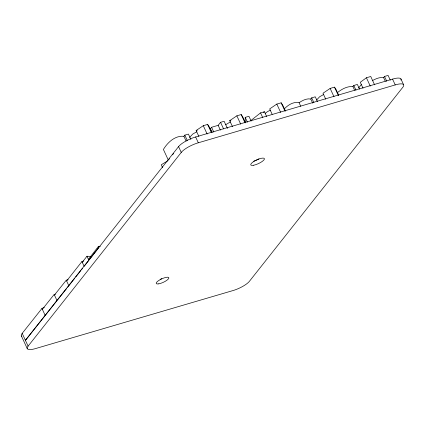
<?xml version="1.0" encoding="UTF-8"?>
<svg xmlns="http://www.w3.org/2000/svg" width="425" height="425" viewBox="0 0 425 425"><rect width="100%" height="100%" fill="white"/><g stroke="black" fill="none" stroke-linecap="round" stroke-linejoin="round"><path stroke-width="0.64" d="M88.4 259.362L98.382 246.484L100.311 246.447M89.255 259.834L98.839 247.472L98.382 246.484M66.629 280.962L81.919 261.556L83.767 261.014M82.238 262.252L86.966 256.254L90.892 256.392M67.618 287.289L74.476 278.603M75.682 277.073L80.909 270.433M81.717 269.413L82.519 268.393M168.348 160.161L163.397 149.446C167.663 142.412 175.031 135.421 183.903 136.292L184.822 135.134L188.408 134.082L190.883 139.437M400.972 80.065A14.062 3.852 -24.8 0 0 392.551 79.119L195.633 136.977A14.152 3.878 -24.8 0 0 178.574 146.62L25.42 340.34L57.008 300.587L54.177 294.456L55.452 294.148M168.73 159.678L169.495 158.711M172.561 154.833L173.708 153.383M189.624 137.434L192.722 134.066L196.908 131.697M28.103 346.141L181.257 152.421A14.152 3.878 -24.8 0 1 198.316 142.784L395.234 84.92A14.062 3.852 -24.8 0 1 402.762 87.338L249.608 281.058A13.797 3.783 -24.8 0 1 232.549 290.695L35.631 348.553A14.195 3.889 -24.8 0 1 28.103 346.141L22.196 333.365L41.958 308.444L44.312 307.339M227.428 128.424L224.129 121.279L220.543 122.331L218.168 125.332L211.565 127.277L210.412 128.732L212.064 132.303M284.67 108.54C288.203 104.837 293.792 101.405 299.078 102.723C302.441 100.438 306.579 98.228 310.771 99.02L311.684 97.856L315.27 96.804L317.475 101.564M316.487 100.157L319.589 96.794L323.776 94.424M337.801 92.331C342.024 88.947 347.363 86.094 352.925 86.583L353.791 85.489L357.377 84.432L359.577 89.192M358.711 87.858L361.462 84.378M372.544 80.532C375.897 78.71 379.69 77.042 383.589 77.621L384.503 76.463L388.089 75.406L390.293 80.171M42.346 309.288L54.177 294.456M54.443 295.03L66.273 280.197L68.149 279.767M57.417 300.071L66.396 288.819M225.611 124.791L230.488 121.832M265.237 113.342L267.474 111.626L270.454 110.091M250.702 120.684L260.557 112.88L264.43 111.743L266.629 116.503M263.388 112.556L264.43 111.743M374.595 84.825L370.743 76.489L366.414 77.764L360.288 82.285L363.04 88.235M198.879 136.473L196.127 130.518L203.283 125.694L207.613 124.424L209.158 126.687L211.91 132.643M232.454 126.608L229.707 120.652L236.858 115.828L241.188 114.559L242.733 116.822L245.485 122.777M285.451 111.031L282.705 105.081L281.153 102.813L276.824 104.088L269.673 108.912L272.149 114.267M338.773 95.365L336.026 89.415L334.475 87.146L330.145 88.421L322.995 93.245L325.747 99.195M167.822 160.778L161.266 164.778L162.642 167.753M196.127 130.518L197.343 130.162M229.707 120.652L230.918 120.296M245.278 122.538L245.198 117.39L248.938 116.296L251.138 121.056M400.934 78.944L403.617 84.75M392.551 79.119L395.234 84.92M384.503 76.463L386.702 81.223M383.589 77.621L385.236 81.191M366.414 77.764L370.26 86.094M353.791 85.489L355.991 90.249M352.925 86.583L354.572 90.153M334.475 87.146L338.327 95.482M330.145 88.421L333.997 96.751M311.684 97.856L313.884 102.622M310.771 99.02L312.694 103.185M299.078 102.723L300.73 106.298M281.153 102.813L285.005 111.148M276.824 104.088L280.675 112.418M260.557 112.88L262.756 117.64M245.198 117.39L247.403 122.156M241.188 114.559L245.039 122.889M236.858 115.828L240.709 124.164M220.543 122.331L223.566 128.881M218.168 125.332L220.368 130.098M211.565 127.277L213.77 132.037M207.613 124.424L211.464 132.754M203.283 125.694L207.134 134.029M195.633 136.977L198.316 142.784M184.822 135.134L187.298 140.489M183.903 136.292L186.102 141.052M178.574 146.62L181.257 152.421M86.966 256.254L88.857 260.35L84.129 266.348L81.919 261.556M66.273 280.197L68.839 285.754M41.958 308.444L45.183 315.419M21.393 335.925L27.296 348.707M21.76 336.324A14.195 3.889 -24.8 0 1 22.196 333.365M161.835 278.63A6.943 1.902 -24.8 0 1 160.177 279.337M258.942 158.881A7.507 2.056 -24.8 0 1 253.698 161.197M158.78 283.847A6.943 1.902 -24.8 0 0 168.847 278.157A6.943 1.902 -24.8 0 0 159.965 279.767A6.943 1.902 -24.8 0 0 158.78 283.847M253.757 165.224A7.507 2.056 -24.8 0 0 264.435 159.014A7.507 2.056 -24.8 0 0 254.548 161.006A7.507 2.056 -24.8 0 0 253.757 165.224"/></g></svg>
